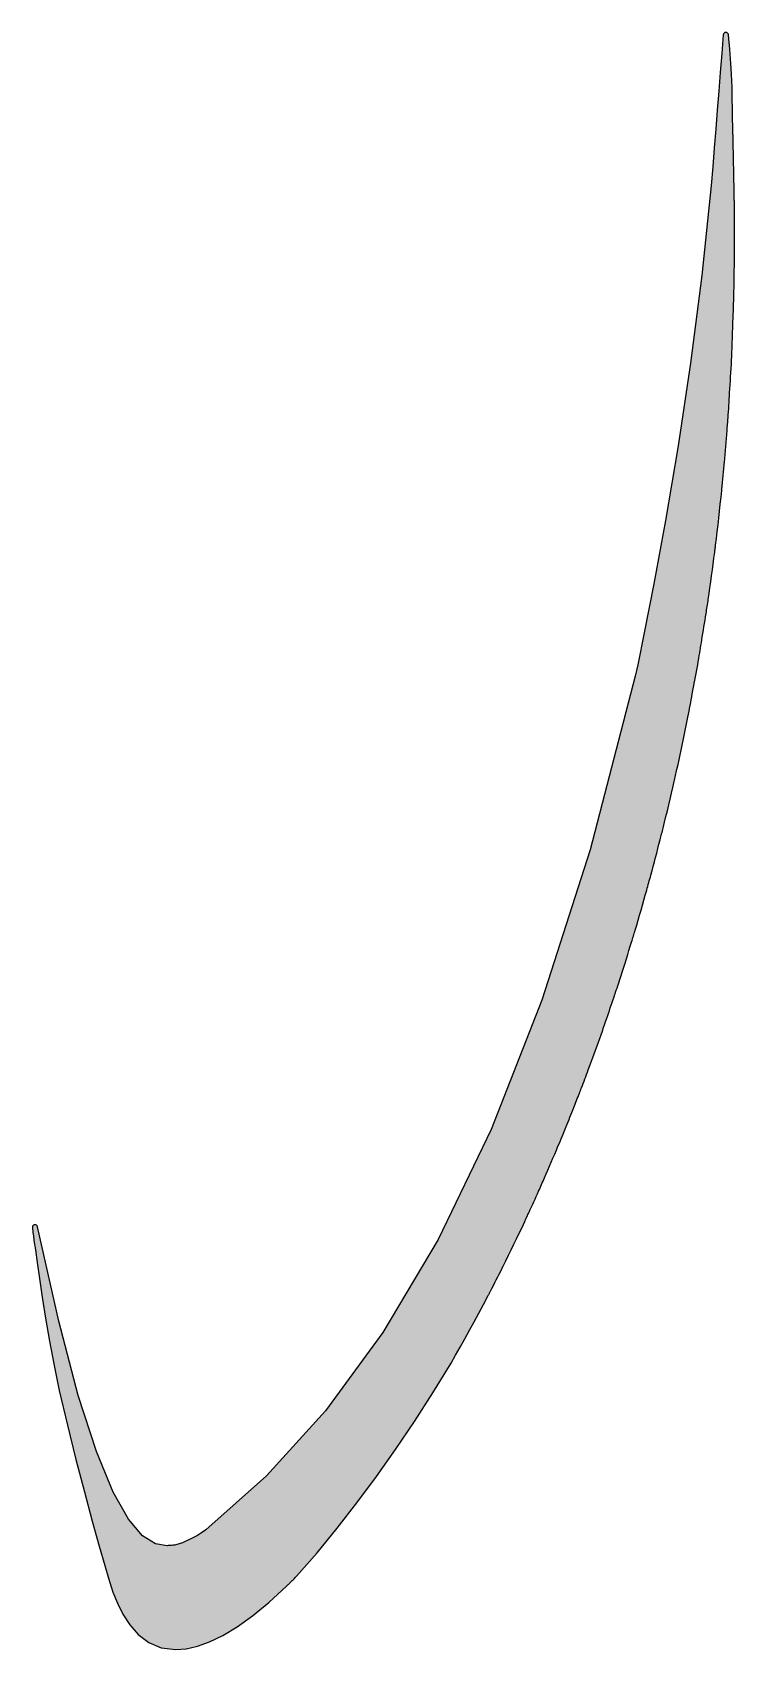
# Model space of a CAD drawing. Extents: x 12.7 to 29.8, y 4.9 to 44.3.
import ezdxf

# ---------------------------------------------------------------- set-up
doc = ezdxf.new("R2010")
doc.units = 0
doc.header["$MEASUREMENT"] = 0
doc.layers.add('L2-RESIST_U_306E_U_30B3_U_', color=7, linetype='CONTINUOUS')

msp = doc.modelspace()

# ---------------------------------------------------------------- hatches: boundary and pattern name
at = {"layer": 'L2-RESIST_U_306E_U_30B3_U_'}
h = msp.add_hatch(color=21, dxfattribs=at)
h.dxf.hatch_style = 2
h.paths.add_polyline_path([(29.817, 39.763), (29.817, 39.766), (29.817, 39.769), (29.817, 39.772), (29.817, 39.776), (29.817, 39.779), (29.817, 39.782), (29.817, 39.785), (29.817, 39.788), (29.817, 39.802), (29.817, 39.815), (29.817, 39.829), (29.817, 39.843), (29.817, 39.857), (29.817, 39.871), (29.817, 39.886), (29.816, 39.901), (29.816, 39.904), (29.816, 39.906), (29.816, 39.908), (29.816, 39.91), (29.816, 39.912), (29.816, 39.913), (29.816, 39.914), (29.816, 39.915), (29.816, 39.916), (29.816, 39.916), (29.816, 39.916), (29.816, 39.916), (29.816, 39.916), (29.816, 39.916), (29.816, 39.916), (29.816, 39.917), (29.816, 39.935), (29.815, 39.954), (29.815, 39.972), (29.815, 39.99), (29.815, 40.009), (29.815, 40.027), (29.815, 40.046), (29.814, 40.065), (29.814, 40.069), (29.814, 40.073), (29.814, 40.077), (29.814, 40.081), (29.814, 40.085), (29.814, 40.089), (29.814, 40.093), (29.814, 40.096), (29.813, 40.116), (29.813, 40.135), (29.813, 40.154), (29.812, 40.174), (29.812, 40.193), (29.812, 40.213), (29.811, 40.233), (29.811, 40.253), (29.811, 40.257), (29.811, 40.261), (29.811, 40.266), (29.811, 40.27), (29.81, 40.275), (29.81, 40.28), (29.81, 40.285), (29.81, 40.29), (29.81, 40.308), (29.809, 40.327), (29.809, 40.347), (29.809, 40.367), (29.808, 40.387), (29.808, 40.408), (29.808, 40.429), (29.807, 40.45), (29.807, 40.458), (29.807, 40.465), (29.806, 40.473), (29.806, 40.481), (29.806, 40.489), (29.806, 40.498), (29.806, 40.506), (29.806, 40.515), (29.805, 40.57), (29.804, 40.626), (29.803, 40.683), (29.802, 40.741), (29.801, 40.8), (29.8, 40.861), (29.799, 40.922), (29.797, 40.985), (29.797, 40.99), (29.797, 40.996), (29.797, 41.001), (29.797, 41.007), (29.797, 41.014), (29.796, 41.02), (29.796, 41.027), (29.796, 41.033), (29.795, 41.096), (29.794, 41.16), (29.792, 41.225), (29.791, 41.29), (29.79, 41.357), (29.788, 41.425), (29.787, 41.493), (29.785, 41.562), (29.785, 41.561), (29.785, 41.561), (29.785, 41.561), (29.785, 41.561), (29.785, 41.561), (29.785, 41.561), (29.785, 41.561), (29.785, 41.561), (29.784, 41.594), (29.784, 41.627), (29.783, 41.66), (29.783, 41.694), (29.782, 41.727), (29.781, 41.761), (29.781, 41.795), (29.78, 41.829), (29.779, 41.838), (29.779, 41.846), (29.779, 41.855), (29.779, 41.864), (29.778, 41.873), (29.778, 41.882), (29.778, 41.891), (29.778, 41.9), (29.775, 42.05), (29.771, 42.201), (29.768, 42.355), (29.765, 42.51), (29.762, 42.667), (29.758, 42.825), (29.755, 42.984), (29.751, 43.144), (29.742, 43.306), (29.734, 43.443), (29.727, 43.564), (29.719, 43.678), (29.711, 43.796), (29.7, 43.927), (29.687, 44.081), (29.669, 44.268), (29.666, 44.28), (29.662, 44.291), (29.656, 44.301), (29.648, 44.309), (29.639, 44.316), (29.628, 44.321), (29.617, 44.325), (29.605, 44.326), (29.593, 44.324), (29.581, 44.321), (29.571, 44.316), (29.562, 44.308), (29.554, 44.3), (29.548, 44.29), (29.544, 44.279), (29.542, 44.267), (29.506, 43.808), (29.469, 43.348), (29.433, 42.889), (29.396, 42.429), (29.36, 41.97), (29.323, 41.51), (29.287, 41.051), (29.25, 40.591), (29.023, 38.402), (28.744, 36.262), (28.439, 34.247), (28.132, 32.43), (27.849, 30.887), (27.615, 29.691), (27.457, 28.917), (27.398, 28.639), (26.296, 24.407), (25.124, 20.742), (23.887, 17.593), (22.592, 14.909), (21.244, 12.642), (19.849, 10.74), (18.412, 9.154), (16.938, 7.834), (16.832, 7.765), (16.731, 7.703), (16.633, 7.648), (16.54, 7.599), (16.45, 7.558), (16.365, 7.523), (16.283, 7.494), (16.205, 7.472), (16.179, 7.467), (16.153, 7.464), (16.127, 7.46), (16.1, 7.457), (16.073, 7.455), (16.045, 7.453), (16.018, 7.452), (15.99, 7.451), (15.704, 7.498), (15.39, 7.693), (15.048, 8.094), (14.674, 8.758), (14.268, 9.745), (13.827, 11.112), (13.349, 12.918), (12.832, 15.221), (12.828, 15.233), (12.822, 15.244), (12.815, 15.253), (12.806, 15.261), (12.795, 15.266), (12.784, 15.27), (12.772, 15.272), (12.759, 15.271), (12.748, 15.268), (12.737, 15.262), (12.727, 15.255), (12.719, 15.246), (12.713, 15.236), (12.709, 15.225), (12.707, 15.213), (12.707, 15.2), (12.712, 15.161), (12.717, 15.122), (12.722, 15.083), (12.727, 15.044), (12.732, 15.004), (12.737, 14.965), (12.742, 14.926), (12.747, 14.887), (12.78, 14.664), (12.823, 14.352), (12.878, 13.961), (12.945, 13.504), (13.027, 12.992), (13.123, 12.435), (13.235, 11.845), (13.364, 11.233), (13.562, 10.387), (13.769, 9.554), (13.974, 8.765), (14.167, 8.051), (14.336, 7.442), (14.471, 6.969), (14.559, 6.663), (14.591, 6.554), (14.672, 6.316), (14.778, 6.053), (14.912, 5.782), (15.081, 5.52), (15.289, 5.284), (15.543, 5.094), (15.847, 4.966), (16.207, 4.918), (16.458, 4.938), (16.731, 5), (17.027, 5.107), (17.348, 5.264), (17.695, 5.474), (18.068, 5.742), (18.47, 6.07), (18.902, 6.464), (18.915, 6.477), (18.928, 6.49), (18.941, 6.503), (18.954, 6.517), (18.968, 6.53), (18.981, 6.543), (18.994, 6.556), (19.007, 6.57), (19.024, 6.586), (19.041, 6.603), (19.059, 6.62), (19.076, 6.637), (19.094, 6.654), (19.112, 6.672), (19.129, 6.689), (19.147, 6.707), (19.643, 7.28), (20.133, 7.876), (20.615, 8.494), (21.09, 9.133), (21.557, 9.794), (22.016, 10.475), (22.466, 11.175), (22.908, 11.896), (23.021, 12.092), (23.134, 12.292), (23.247, 12.494), (23.361, 12.699), (23.474, 12.907), (23.588, 13.118), (23.702, 13.331), (23.816, 13.548), (23.822, 13.561), (23.828, 13.574), (23.835, 13.586), (23.842, 13.599), (23.848, 13.612), (23.855, 13.626), (23.862, 13.639), (23.868, 13.652), (23.904, 13.721), (23.94, 13.79), (23.976, 13.86), (24.012, 13.929), (24.047, 14), (24.083, 14.07), (24.119, 14.141), (24.155, 14.212), (24.156, 14.214), (24.157, 14.216), (24.158, 14.219), (24.159, 14.221), (24.16, 14.223), (24.162, 14.226), (24.163, 14.228), (24.164, 14.231), (24.166, 14.235), (24.168, 14.239), (24.17, 14.242), (24.172, 14.246), (24.174, 14.251), (24.176, 14.255), (24.178, 14.259), (24.18, 14.264), (24.246, 14.395), (24.311, 14.527), (24.376, 14.661), (24.442, 14.796), (24.507, 14.932), (24.572, 15.069), (24.638, 15.208), (24.703, 15.347), (24.716, 15.376), (24.73, 15.405), (24.743, 15.434), (24.757, 15.463), (24.77, 15.491), (24.784, 15.52), (24.797, 15.549), (24.811, 15.578), (24.84, 15.642), (24.869, 15.705), (24.898, 15.769), (24.927, 15.832), (24.956, 15.896), (24.985, 15.961), (25.014, 16.025), (25.042, 16.089), (25.061, 16.13), (25.079, 16.17), (25.097, 16.211), (25.114, 16.252), (25.132, 16.292), (25.15, 16.333), (25.168, 16.374), (25.186, 16.415), (25.228, 16.509), (25.269, 16.604), (25.31, 16.7), (25.352, 16.796), (25.393, 16.892), (25.434, 16.989), (25.475, 17.086), (25.515, 17.183), (25.54, 17.243), (25.565, 17.302), (25.59, 17.362), (25.615, 17.422), (25.64, 17.481), (25.665, 17.541), (25.69, 17.602), (25.714, 17.662), (25.738, 17.719), (25.761, 17.777), (25.784, 17.835), (25.807, 17.893), (25.83, 17.951), (25.853, 18.009), (25.876, 18.067), (25.899, 18.125), (25.916, 18.169), (25.934, 18.213), (25.951, 18.258), (25.968, 18.302), (25.986, 18.347), (26.003, 18.391), (26.02, 18.436), (26.037, 18.48), (26.043, 18.496), (26.049, 18.512), (26.055, 18.528), (26.062, 18.544), (26.068, 18.559), (26.074, 18.575), (26.08, 18.591), (26.087, 18.607), (26.108, 18.661), (26.128, 18.716), (26.149, 18.77), (26.17, 18.825), (26.19, 18.879), (26.211, 18.934), (26.232, 18.988), (26.253, 19.043), (26.293, 19.151), (26.333, 19.26), (26.373, 19.369), (26.414, 19.478), (26.453, 19.588), (26.493, 19.699), (26.533, 19.809), (26.572, 19.921), (26.588, 19.966), (26.604, 20.011), (26.619, 20.056), (26.635, 20.101), (26.65, 20.146), (26.666, 20.191), (26.681, 20.236), (26.696, 20.281), (26.72, 20.349), (26.743, 20.417), (26.766, 20.485), (26.789, 20.553), (26.812, 20.621), (26.835, 20.689), (26.858, 20.758), (26.881, 20.826), (26.886, 20.84), (26.89, 20.853), (26.895, 20.867), (26.9, 20.881), (26.905, 20.895), (26.909, 20.909), (26.914, 20.923), (26.919, 20.938), (26.936, 20.989), (26.953, 21.039), (26.969, 21.09), (26.986, 21.141), (27.002, 21.192), (27.019, 21.243), (27.035, 21.294), (27.052, 21.345), (27.084, 21.446), (27.117, 21.547), (27.149, 21.649), (27.181, 21.751), (27.213, 21.853), (27.245, 21.955), (27.276, 22.057), (27.308, 22.16), (27.319, 22.196), (27.33, 22.232), (27.341, 22.268), (27.352, 22.304), (27.363, 22.34), (27.374, 22.376), (27.385, 22.411), (27.396, 22.447), (27.432, 22.568), (27.467, 22.69), (27.503, 22.811), (27.538, 22.933), (27.573, 23.056), (27.608, 23.179), (27.643, 23.302), (27.677, 23.425), (27.69, 23.47), (27.703, 23.516), (27.715, 23.561), (27.728, 23.607), (27.74, 23.653), (27.753, 23.699), (27.765, 23.744), (27.778, 23.79), (27.807, 23.897), (27.835, 24.004), (27.864, 24.111), (27.892, 24.218), (27.92, 24.326), (27.948, 24.435), (27.976, 24.543), (28.004, 24.652), (28.013, 24.688), (28.022, 24.723), (28.032, 24.759), (28.041, 24.794), (28.05, 24.83), (28.059, 24.866), (28.068, 24.902), (28.077, 24.938), (28.112, 25.078), (28.146, 25.218), (28.181, 25.359), (28.215, 25.5), (28.248, 25.642), (28.282, 25.784), (28.315, 25.927), (28.348, 26.07), (28.356, 26.107), (28.364, 26.144), (28.372, 26.181), (28.38, 26.218), (28.389, 26.256), (28.397, 26.293), (28.405, 26.33), (28.413, 26.367), (28.439, 26.484), (28.465, 26.601), (28.49, 26.719), (28.515, 26.836), (28.54, 26.955), (28.565, 27.073), (28.59, 27.192), (28.615, 27.311), (28.623, 27.352), (28.632, 27.393), (28.64, 27.434), (28.648, 27.475), (28.657, 27.517), (28.665, 27.558), (28.673, 27.6), (28.682, 27.642), (28.695, 27.712), (28.709, 27.782), (28.722, 27.853), (28.735, 27.924), (28.749, 27.995), (28.762, 28.065), (28.775, 28.136), (28.788, 28.207), (28.804, 28.29), (28.82, 28.373), (28.836, 28.456), (28.851, 28.539), (28.867, 28.622), (28.883, 28.705), (28.898, 28.789), (28.913, 28.874), (28.916, 28.892), (28.919, 28.91), (28.922, 28.928), (28.925, 28.947), (28.928, 28.964), (28.931, 28.982), (28.934, 29), (28.937, 29.018), (28.948, 29.079), (28.958, 29.141), (28.968, 29.203), (28.978, 29.265), (28.988, 29.327), (28.998, 29.389), (29.008, 29.451), (29.018, 29.513), (29.031, 29.594), (29.045, 29.676), (29.058, 29.757), (29.072, 29.838), (29.085, 29.92), (29.098, 30.002), (29.112, 30.084), (29.125, 30.166), (29.131, 30.208), (29.137, 30.251), (29.144, 30.294), (29.15, 30.336), (29.157, 30.379), (29.163, 30.422), (29.17, 30.464), (29.176, 30.507), (29.197, 30.65), (29.217, 30.794), (29.237, 30.938), (29.257, 31.082), (29.277, 31.226), (29.296, 31.371), (29.316, 31.517), (29.334, 31.663), (29.337, 31.683), (29.34, 31.703), (29.342, 31.724), (29.345, 31.744), (29.348, 31.765), (29.35, 31.786), (29.353, 31.807), (29.356, 31.829), (29.376, 31.994), (29.396, 32.159), (29.415, 32.326), (29.434, 32.492), (29.452, 32.66), (29.47, 32.827), (29.488, 32.996), (29.505, 33.164), (29.509, 33.207), (29.514, 33.249), (29.518, 33.292), (29.522, 33.334), (29.526, 33.377), (29.53, 33.419), (29.534, 33.462), (29.538, 33.504), (29.542, 33.547), (29.546, 33.59), (29.55, 33.633), (29.553, 33.676), (29.557, 33.719), (29.561, 33.762), (29.564, 33.805), (29.568, 33.848), (29.577, 33.944), (29.585, 34.041), (29.594, 34.138), (29.603, 34.235), (29.611, 34.332), (29.619, 34.429), (29.627, 34.527), (29.635, 34.625), (29.638, 34.663), (29.641, 34.701), (29.644, 34.74), (29.647, 34.778), (29.65, 34.816), (29.653, 34.854), (29.656, 34.893), (29.659, 34.931), (29.664, 35.007), (29.669, 35.083), (29.674, 35.158), (29.678, 35.234), (29.682, 35.311), (29.687, 35.387), (29.691, 35.462), (29.695, 35.538), (29.702, 35.637), (29.708, 35.735), (29.715, 35.834), (29.721, 35.933), (29.727, 36.032), (29.733, 36.132), (29.739, 36.232), (29.744, 36.332), (29.745, 36.366), (29.747, 36.399), (29.748, 36.433), (29.75, 36.466), (29.751, 36.5), (29.752, 36.534), (29.753, 36.567), (29.755, 36.6), (29.758, 36.663), (29.76, 36.725), (29.762, 36.788), (29.764, 36.85), (29.766, 36.913), (29.768, 36.975), (29.77, 37.038), (29.772, 37.1), (29.776, 37.187), (29.779, 37.274), (29.782, 37.361), (29.786, 37.448), (29.789, 37.536), (29.792, 37.623), (29.794, 37.711), (29.797, 37.799), (29.798, 37.847), (29.799, 37.895), (29.8, 37.942), (29.802, 37.99), (29.803, 38.038), (29.804, 38.086), (29.805, 38.134), (29.805, 38.182), (29.808, 38.341), (29.811, 38.5), (29.813, 38.66), (29.815, 38.82), (29.817, 38.98), (29.818, 39.14), (29.819, 39.301), (29.819, 39.462), (29.819, 39.486), (29.819, 39.511), (29.819, 39.535), (29.819, 39.559), (29.819, 39.583), (29.819, 39.607), (29.819, 39.631), (29.819, 39.655), (29.819, 39.667), (29.819, 39.68), (29.819, 39.692), (29.819, 39.706), (29.818, 39.719), (29.818, 39.733), (29.818, 39.748)])

# ---------------------------------------------------------------- linework, layer by layer
msp.add_lwpolyline([(29.817, 39.763), (29.817, 39.766), (29.817, 39.769), (29.817, 39.772), (29.817, 39.776), (29.817, 39.779), (29.817, 39.782), (29.817, 39.785), (29.817, 39.788), (29.817, 39.802), (29.817, 39.815), (29.817, 39.829), (29.817, 39.843), (29.817, 39.857), (29.817, 39.871), (29.817, 39.886), (29.816, 39.901), (29.816, 39.904), (29.816, 39.906), (29.816, 39.908), (29.816, 39.91), (29.816, 39.912), (29.816, 39.913), (29.816, 39.914), (29.816, 39.915), (29.816, 39.916), (29.816, 39.916), (29.816, 39.916), (29.816, 39.916), (29.816, 39.916), (29.816, 39.916), (29.816, 39.916), (29.816, 39.917), (29.816, 39.935), (29.815, 39.954), (29.815, 39.972), (29.815, 39.99), (29.815, 40.009), (29.815, 40.027), (29.815, 40.046), (29.814, 40.065), (29.814, 40.069), (29.814, 40.073), (29.814, 40.077), (29.814, 40.081), (29.814, 40.085), (29.814, 40.089), (29.814, 40.093), (29.814, 40.096), (29.813, 40.116), (29.813, 40.135), (29.813, 40.154), (29.812, 40.174), (29.812, 40.193), (29.812, 40.213), (29.811, 40.233), (29.811, 40.253), (29.811, 40.257), (29.811, 40.261), (29.811, 40.266), (29.811, 40.27), (29.81, 40.275), (29.81, 40.28), (29.81, 40.285), (29.81, 40.29), (29.81, 40.308), (29.809, 40.327), (29.809, 40.347), (29.809, 40.367), (29.808, 40.387), (29.808, 40.408), (29.808, 40.429), (29.807, 40.45), (29.807, 40.458), (29.807, 40.465), (29.806, 40.473), (29.806, 40.481), (29.806, 40.489), (29.806, 40.498), (29.806, 40.506), (29.806, 40.515), (29.805, 40.57), (29.804, 40.626), (29.803, 40.683), (29.802, 40.741), (29.801, 40.8), (29.8, 40.861), (29.799, 40.922), (29.797, 40.985), (29.797, 40.99), (29.797, 40.996), (29.797, 41.001), (29.797, 41.007), (29.797, 41.014), (29.796, 41.02), (29.796, 41.027), (29.796, 41.033), (29.795, 41.096), (29.794, 41.16), (29.792, 41.225), (29.791, 41.29), (29.79, 41.357), (29.788, 41.425), (29.787, 41.493), (29.785, 41.562), (29.785, 41.561), (29.785, 41.561), (29.785, 41.561), (29.785, 41.561), (29.785, 41.561), (29.785, 41.561), (29.785, 41.561), (29.785, 41.561), (29.784, 41.594), (29.784, 41.627), (29.783, 41.66), (29.783, 41.694), (29.782, 41.727), (29.781, 41.761), (29.781, 41.795), (29.78, 41.829), (29.779, 41.838), (29.779, 41.846), (29.779, 41.855), (29.779, 41.864), (29.778, 41.873), (29.778, 41.882), (29.778, 41.891), (29.778, 41.9), (29.775, 42.05), (29.771, 42.201), (29.768, 42.355), (29.765, 42.51), (29.762, 42.667), (29.758, 42.825), (29.755, 42.984), (29.751, 43.144), (29.742, 43.306), (29.734, 43.443), (29.727, 43.564), (29.719, 43.678), (29.711, 43.796), (29.7, 43.927), (29.687, 44.081), (29.669, 44.268), (29.666, 44.28), (29.662, 44.291), (29.656, 44.301), (29.648, 44.309), (29.639, 44.316), (29.628, 44.321), (29.617, 44.325), (29.605, 44.326), (29.593, 44.324), (29.581, 44.321), (29.571, 44.316), (29.562, 44.308), (29.554, 44.3), (29.548, 44.29), (29.544, 44.279), (29.542, 44.267), (29.506, 43.808), (29.469, 43.348), (29.433, 42.889), (29.396, 42.429), (29.36, 41.97), (29.323, 41.51), (29.287, 41.051), (29.25, 40.591), (29.023, 38.402), (28.744, 36.262), (28.439, 34.247), (28.132, 32.43), (27.849, 30.887), (27.615, 29.691), (27.457, 28.917), (27.398, 28.639), (26.296, 24.407), (25.124, 20.742), (23.887, 17.593), (22.592, 14.909), (21.244, 12.642), (19.849, 10.74), (18.412, 9.154), (16.938, 7.834), (16.832, 7.765), (16.731, 7.703), (16.633, 7.648), (16.54, 7.599), (16.45, 7.558), (16.365, 7.523), (16.283, 7.494), (16.205, 7.472), (16.179, 7.467), (16.153, 7.464), (16.127, 7.46), (16.1, 7.457), (16.073, 7.455), (16.045, 7.453), (16.018, 7.452), (15.99, 7.451), (15.704, 7.498), (15.39, 7.693), (15.048, 8.094), (14.674, 8.758), (14.268, 9.745), (13.827, 11.112), (13.349, 12.918), (12.832, 15.221), (12.828, 15.233), (12.822, 15.244), (12.815, 15.253), (12.806, 15.261), (12.795, 15.266), (12.784, 15.27), (12.772, 15.272), (12.759, 15.271), (12.748, 15.268), (12.737, 15.262), (12.727, 15.255), (12.719, 15.246), (12.713, 15.236), (12.709, 15.225), (12.707, 15.213), (12.707, 15.2), (12.712, 15.161), (12.717, 15.122), (12.722, 15.083), (12.727, 15.044), (12.732, 15.004), (12.737, 14.965), (12.742, 14.926), (12.747, 14.887), (12.78, 14.664), (12.823, 14.352), (12.878, 13.961), (12.945, 13.504), (13.027, 12.992), (13.123, 12.435), (13.235, 11.845), (13.364, 11.233), (13.562, 10.387), (13.769, 9.554), (13.974, 8.765), (14.167, 8.051), (14.336, 7.442), (14.471, 6.969), (14.559, 6.663), (14.591, 6.554), (14.672, 6.316), (14.778, 6.053), (14.912, 5.782), (15.081, 5.52), (15.289, 5.284), (15.543, 5.094), (15.847, 4.966), (16.207, 4.918), (16.458, 4.938), (16.731, 5), (17.027, 5.107), (17.348, 5.264), (17.695, 5.474), (18.068, 5.742), (18.47, 6.07), (18.902, 6.464), (18.915, 6.477), (18.928, 6.49), (18.941, 6.503), (18.954, 6.517), (18.968, 6.53), (18.981, 6.543), (18.994, 6.556), (19.007, 6.57), (19.024, 6.586), (19.041, 6.603), (19.059, 6.62), (19.076, 6.637), (19.094, 6.654), (19.112, 6.672), (19.129, 6.689), (19.147, 6.707), (19.643, 7.28), (20.133, 7.876), (20.615, 8.494), (21.09, 9.133), (21.557, 9.794), (22.016, 10.475), (22.466, 11.175), (22.908, 11.896), (23.021, 12.092), (23.134, 12.292), (23.247, 12.494), (23.361, 12.699), (23.474, 12.907), (23.588, 13.118), (23.702, 13.331), (23.816, 13.548), (23.822, 13.561), (23.828, 13.574), (23.835, 13.586), (23.842, 13.599), (23.848, 13.612), (23.855, 13.626), (23.862, 13.639), (23.868, 13.652), (23.904, 13.721), (23.94, 13.79), (23.976, 13.86), (24.012, 13.929), (24.047, 14), (24.083, 14.07), (24.119, 14.141), (24.155, 14.212), (24.156, 14.214), (24.157, 14.216), (24.158, 14.219), (24.159, 14.221), (24.16, 14.223), (24.162, 14.226), (24.163, 14.228), (24.164, 14.231), (24.166, 14.235), (24.168, 14.239), (24.17, 14.242), (24.172, 14.246), (24.174, 14.251), (24.176, 14.255), (24.178, 14.259), (24.18, 14.264), (24.246, 14.395), (24.311, 14.527), (24.376, 14.661), (24.442, 14.796), (24.507, 14.932), (24.572, 15.069), (24.638, 15.208), (24.703, 15.347), (24.716, 15.376), (24.73, 15.405), (24.743, 15.434), (24.757, 15.463), (24.77, 15.491), (24.784, 15.52), (24.797, 15.549), (24.811, 15.578), (24.84, 15.642), (24.869, 15.705), (24.898, 15.769), (24.927, 15.832), (24.956, 15.896), (24.985, 15.961), (25.014, 16.025), (25.042, 16.089), (25.061, 16.13), (25.079, 16.17), (25.097, 16.211), (25.114, 16.252), (25.132, 16.292), (25.15, 16.333), (25.168, 16.374), (25.186, 16.415), (25.228, 16.509), (25.269, 16.604), (25.31, 16.7), (25.352, 16.796), (25.393, 16.892), (25.434, 16.989), (25.475, 17.086), (25.515, 17.183), (25.54, 17.243), (25.565, 17.302), (25.59, 17.362), (25.615, 17.422), (25.64, 17.481), (25.665, 17.541), (25.69, 17.602), (25.714, 17.662), (25.738, 17.719), (25.761, 17.777), (25.784, 17.835), (25.807, 17.893), (25.83, 17.951), (25.853, 18.009), (25.876, 18.067), (25.899, 18.125), (25.916, 18.169), (25.934, 18.213), (25.951, 18.258), (25.968, 18.302), (25.986, 18.347), (26.003, 18.391), (26.02, 18.436), (26.037, 18.48), (26.043, 18.496), (26.049, 18.512), (26.055, 18.528), (26.062, 18.544), (26.068, 18.559), (26.074, 18.575), (26.08, 18.591), (26.087, 18.607), (26.108, 18.661), (26.128, 18.716), (26.149, 18.77), (26.17, 18.825), (26.19, 18.879), (26.211, 18.934), (26.232, 18.988), (26.253, 19.043), (26.293, 19.151), (26.333, 19.26), (26.373, 19.369), (26.414, 19.478), (26.453, 19.588), (26.493, 19.699), (26.533, 19.809), (26.572, 19.921), (26.588, 19.966), (26.604, 20.011), (26.619, 20.056), (26.635, 20.101), (26.65, 20.146), (26.666, 20.191), (26.681, 20.236), (26.696, 20.281), (26.72, 20.349), (26.743, 20.417), (26.766, 20.485), (26.789, 20.553), (26.812, 20.621), (26.835, 20.689), (26.858, 20.758), (26.881, 20.826), (26.886, 20.84), (26.89, 20.853), (26.895, 20.867), (26.9, 20.881), (26.905, 20.895), (26.909, 20.909), (26.914, 20.923), (26.919, 20.938), (26.936, 20.989), (26.953, 21.039), (26.969, 21.09), (26.986, 21.141), (27.002, 21.192), (27.019, 21.243), (27.035, 21.294), (27.052, 21.345), (27.084, 21.446), (27.117, 21.547), (27.149, 21.649), (27.181, 21.751), (27.213, 21.853), (27.245, 21.955), (27.276, 22.057), (27.308, 22.16), (27.319, 22.196), (27.33, 22.232), (27.341, 22.268), (27.352, 22.304), (27.363, 22.34), (27.374, 22.376), (27.385, 22.411), (27.396, 22.447), (27.432, 22.568), (27.467, 22.69), (27.503, 22.811), (27.538, 22.933), (27.573, 23.056), (27.608, 23.179), (27.643, 23.302), (27.677, 23.425), (27.69, 23.47), (27.703, 23.516), (27.715, 23.561), (27.728, 23.607), (27.74, 23.653), (27.753, 23.699), (27.765, 23.744), (27.778, 23.79), (27.807, 23.897), (27.835, 24.004), (27.864, 24.111), (27.892, 24.218), (27.92, 24.326), (27.948, 24.435), (27.976, 24.543), (28.004, 24.652), (28.013, 24.688), (28.022, 24.723), (28.032, 24.759), (28.041, 24.794), (28.05, 24.83), (28.059, 24.866), (28.068, 24.902), (28.077, 24.938), (28.112, 25.078), (28.146, 25.218), (28.181, 25.359), (28.215, 25.5), (28.248, 25.642), (28.282, 25.784), (28.315, 25.927), (28.348, 26.07), (28.356, 26.107), (28.364, 26.144), (28.372, 26.181), (28.38, 26.218), (28.389, 26.256), (28.397, 26.293), (28.405, 26.33), (28.413, 26.367), (28.439, 26.484), (28.465, 26.601), (28.49, 26.719), (28.515, 26.836), (28.54, 26.955), (28.565, 27.073), (28.59, 27.192), (28.615, 27.311), (28.623, 27.352), (28.632, 27.393), (28.64, 27.434), (28.648, 27.475), (28.657, 27.517), (28.665, 27.558), (28.673, 27.6), (28.682, 27.642), (28.695, 27.712), (28.709, 27.782), (28.722, 27.853), (28.735, 27.924), (28.749, 27.995), (28.762, 28.065), (28.775, 28.136), (28.788, 28.207), (28.804, 28.29), (28.82, 28.373), (28.836, 28.456), (28.851, 28.539), (28.867, 28.622), (28.883, 28.705), (28.898, 28.789), (28.913, 28.874), (28.916, 28.892), (28.919, 28.91), (28.922, 28.928), (28.925, 28.947), (28.928, 28.964), (28.931, 28.982), (28.934, 29), (28.937, 29.018), (28.948, 29.079), (28.958, 29.141), (28.968, 29.203), (28.978, 29.265), (28.988, 29.327), (28.998, 29.389), (29.008, 29.451), (29.018, 29.513), (29.031, 29.594), (29.045, 29.676), (29.058, 29.757), (29.072, 29.838), (29.085, 29.92), (29.098, 30.002), (29.112, 30.084), (29.125, 30.166), (29.131, 30.208), (29.137, 30.251), (29.144, 30.294), (29.15, 30.336), (29.157, 30.379), (29.163, 30.422), (29.17, 30.464), (29.176, 30.507), (29.197, 30.65), (29.217, 30.794), (29.237, 30.938), (29.257, 31.082), (29.277, 31.226), (29.296, 31.371), (29.316, 31.517), (29.334, 31.663), (29.337, 31.683), (29.34, 31.703), (29.342, 31.724), (29.345, 31.744), (29.348, 31.765), (29.35, 31.786), (29.353, 31.807), (29.356, 31.829), (29.376, 31.994), (29.396, 32.159), (29.415, 32.326), (29.434, 32.492), (29.452, 32.66), (29.47, 32.827), (29.488, 32.996), (29.505, 33.164), (29.509, 33.207), (29.514, 33.249), (29.518, 33.292), (29.522, 33.334), (29.526, 33.377), (29.53, 33.419), (29.534, 33.462), (29.538, 33.504), (29.542, 33.547), (29.546, 33.59), (29.55, 33.633), (29.553, 33.676), (29.557, 33.719), (29.561, 33.762), (29.564, 33.805), (29.568, 33.848), (29.577, 33.944), (29.585, 34.041), (29.594, 34.138), (29.603, 34.235), (29.611, 34.332), (29.619, 34.429), (29.627, 34.527), (29.635, 34.625), (29.638, 34.663), (29.641, 34.701), (29.644, 34.74), (29.647, 34.778), (29.65, 34.816), (29.653, 34.854), (29.656, 34.893), (29.659, 34.931), (29.664, 35.007), (29.669, 35.083), (29.674, 35.158), (29.678, 35.234), (29.682, 35.311), (29.687, 35.387), (29.691, 35.462), (29.695, 35.538), (29.702, 35.637), (29.708, 35.735), (29.715, 35.834), (29.721, 35.933), (29.727, 36.032), (29.733, 36.132), (29.739, 36.232), (29.744, 36.332), (29.745, 36.366), (29.747, 36.399), (29.748, 36.433), (29.75, 36.466), (29.751, 36.5), (29.752, 36.534), (29.753, 36.567), (29.755, 36.6), (29.758, 36.663), (29.76, 36.725), (29.762, 36.788), (29.764, 36.85), (29.766, 36.913), (29.768, 36.975), (29.77, 37.038), (29.772, 37.1), (29.776, 37.187), (29.779, 37.274), (29.782, 37.361), (29.786, 37.448), (29.789, 37.536), (29.792, 37.623), (29.794, 37.711), (29.797, 37.799), (29.798, 37.847), (29.799, 37.895), (29.8, 37.942), (29.802, 37.99), (29.803, 38.038), (29.804, 38.086), (29.805, 38.134), (29.805, 38.182), (29.808, 38.341), (29.811, 38.5), (29.813, 38.66), (29.815, 38.82), (29.817, 38.98), (29.818, 39.14), (29.819, 39.301), (29.819, 39.462), (29.819, 39.486), (29.819, 39.511), (29.819, 39.535), (29.819, 39.559), (29.819, 39.583), (29.819, 39.607), (29.819, 39.631), (29.819, 39.655), (29.819, 39.667), (29.819, 39.68), (29.819, 39.692), (29.819, 39.706), (29.818, 39.719), (29.818, 39.733), (29.818, 39.748), (29.817, 39.763), (29.817, 39.763)], dxfattribs=at)

doc.saveas('drawing.dxf')
